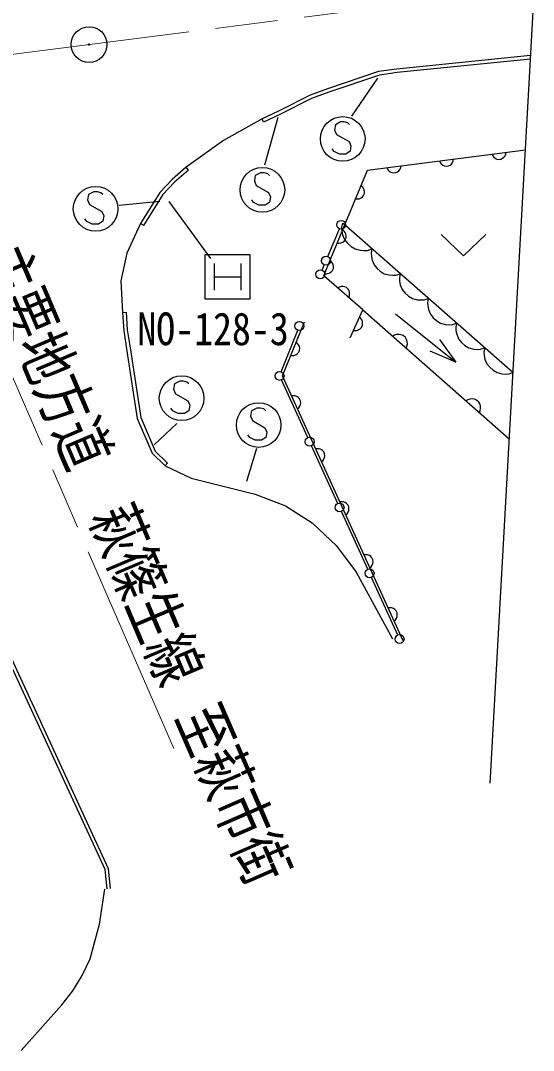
# Model space of a CAD drawing. Units: millimetres, scale not verified. Extents: x 40000 to 680000, y 20000 to 380000.
# Drawn here: x 485894 to 514607, y 235500 to 293118 of the extents above; entities that cross this region are included whole.
import ezdxf
from ezdxf.enums import TextEntityAlignment as Align

# ---------------------------------------------------------------- set-up
doc = ezdxf.new("R2010")
doc.units = ezdxf.units.MM
doc.header["$LTSCALE"] = 1000
doc.linetypes.add('CHAIN', pattern=[18.5, 12, -1.5, 3.5, -1.5])
for name, color, linetype, lineweight in [('M-BGD', 7, 'Continuous', 25), ('M-BMK', 2, 'CHAIN', 13), ('M-BMK-SRVR', 3, 'Continuous', 25), ('M-STR-STRC', 7, 'Continuous', 25)]:
    doc.layers.add(name, color=color, linetype=linetype, lineweight=lineweight)
doc.layers.add('M-BMK-HTXT', color=7, linetype='Continuous')
doc.styles.add('ＭＳ ゴシック', font='')
doc.styles.get('ＭＳ ゴシック').set_extended_font_data('MS Gothic')

msp = doc.modelspace()

# ---------------------------------------------------------------- linework, layer by layer
at = {"layer": 'M-BGD'}
for p, q in [((514451, 291168), (506960, 290406)), ((506960, 290406), (505941, 290267)), ((514440, 290966), (506980, 290207)), ((505941, 290267), (503074, 289304)), ((505987, 290071), (503145, 289117)), ((506987, 290208), (505987, 290071)), ((503074, 289304), (502111, 288939)), ((502111, 288939), (500327, 288051)), ((502191, 288755), (500412, 287870)), ((503145, 289117), (502191, 288755)), ((499412, 287621), (497264, 286403)), ((500327, 288051), (499412, 287621)), ((499497, 287440), (499412, 287621)), ((500412, 287870), (499497, 287440)), ((497264, 286403), (495160, 284908)), ((505325, 284749), (514157, 285883)), ((509344, 285265), (509388, 285174)), ((510081, 285182), (510118, 285268)), ((510118, 285268), (510138, 285367)), ((512288, 285643), (512332, 285552)), ((512332, 285552), (512390, 285479)), ((512390, 285479), (512479, 285410)), ((512479, 285410), (512565, 285372)), ((512565, 285372), (512664, 285353)), ((512664, 285353), (512791, 285369)), ((512791, 285369), (512882, 285413)), ((512882, 285413), (512955, 285471)), ((512955, 285471), (513024, 285560)), ((513024, 285560), (513062, 285646)), ((513062, 285646), (513081, 285745)), ((495160, 284908), (494376, 284230)), ((495291, 284756), (494514, 284086)), ((495291, 284756), (495160, 284908)), ((503271, 279806), (505325, 284749)), ((506401, 284887), (506445, 284796)), ((506445, 284796), (506502, 284723)), ((506502, 284723), (506592, 284653)), ((506592, 284653), (506677, 284616)), ((506904, 284613), (506995, 284657)), ((506995, 284657), (507068, 284715)), ((507068, 284715), (507137, 284804)), ((507137, 284804), (507175, 284890)), ((507175, 284890), (507194, 284989)), ((509388, 285174), (509446, 285101)), ((509446, 285101), (509536, 285032)), ((509536, 285032), (509621, 284994)), ((509621, 284994), (509720, 284975)), ((509720, 284975), (509847, 284991)), ((509847, 284991), (509938, 285035)), ((509938, 285035), (510012, 285093)), ((510012, 285093), (510081, 285182)), ((494376, 284230), (493693, 283501)), ((494514, 284086), (493853, 283379)), ((506677, 284616), (506777, 284596)), ((506777, 284596), (506904, 284613)), ((493693, 283501), (492612, 281758)), ((505042, 283816), (504965, 283882)), ((505097, 283741), (505042, 283816)), ((505140, 283636), (505097, 283741)), ((505154, 283544), (505140, 283636)), ((505147, 283443), (505154, 283544)), ((493853, 283379), (492782, 281653)), ((504658, 283144), (504759, 283136)), ((504759, 283136), (504851, 283150)), ((504851, 283150), (504956, 283193)), ((504956, 283193), (505031, 283249)), ((505031, 283249), (505097, 283325)), ((505097, 283325), (505147, 283443)), ((492612, 281758), (491847, 280096)), ((492782, 281653), (492612, 281758)), ((503909, 281790), (503863, 281537)), ((513462, 273422), (503947, 281757)), ((503093, 279911), (503745, 281462)), ((503863, 281537), (503876, 281351)), ((503876, 281351), (503921, 281136)), ((504014, 281344), (503938, 281411)), ((504070, 281269), (504014, 281344)), ((504113, 281165), (504070, 281269)), ((503631, 280672), (503732, 280665)), ((503732, 280665), (503824, 280678)), ((503824, 280678), (503929, 280722)), ((503921, 281136), (504033, 280863)), ((503929, 280722), (504004, 280777)), ((504004, 280777), (504070, 280853)), ((504033, 280863), (504202, 280656)), ((504070, 280853), (504119, 280972)), ((504126, 281073), (504113, 281165)), ((504119, 280972), (504126, 281073)), ((504202, 280656), (504401, 280482)), ((509446, 281148), (510696, 279948)), ((510696, 279948), (511946, 281148)), ((491847, 280096), (491498, 278551)), ((504401, 280482), (504629, 280341)), ((504629, 280341), (504914, 280266)), ((504914, 280266), (505133, 280249)), ((505133, 280249), (505320, 280262)), ((505320, 280262), (505564, 280340)), ((505564, 280340), (505520, 280099)), ((505520, 280099), (505532, 279921)), ((502774, 279155), (502899, 279450)), ((502871, 278845), (503271, 279806)), ((503301, 279628), (503225, 279695)), ((503356, 279553), (503301, 279628)), ((503400, 279449), (503356, 279553)), ((503413, 279357), (503400, 279449)), ((505532, 279921), (505575, 279716)), ((505575, 279716), (505682, 279455)), ((505682, 279455), (505844, 279258)), ((502917, 278956), (503018, 278949)), ((503018, 278949), (503111, 278962)), ((503111, 278962), (503215, 279006)), ((503215, 279006), (503290, 279061)), ((503290, 279061), (503357, 279137)), ((503357, 279137), (503406, 279256)), ((503406, 279256), (503413, 279357)), ((505844, 279258), (506033, 279091)), ((506033, 279091), (506251, 278957)), ((506251, 278957), (506523, 278886)), ((506523, 278886), (506733, 278870)), ((506733, 278870), (506910, 278882)), ((506910, 278882), (507144, 278957)), ((507144, 278957), (507100, 278716)), ((491498, 278551), (491602, 276793)), ((505051, 276929), (502871, 278845)), ((507100, 278716), (507112, 278538)), ((507112, 278538), (507155, 278332)), ((507155, 278332), (507262, 278071)), ((503748, 278202), (503661, 278151)), ((503837, 278231), (503748, 278202)), ((503950, 278238), (503837, 278231)), ((504042, 278221), (503950, 278238)), ((504135, 278182), (504042, 278221)), ((504231, 278097), (504135, 278182)), ((504282, 278010), (504231, 278097)), ((504310, 277921), (504282, 278010)), ((504301, 277716), (504318, 277808)), ((504318, 277808), (504310, 277921)), ((507262, 278071), (507424, 277874)), ((507424, 277874), (507613, 277708)), ((504262, 277623), (504301, 277716)), ((507613, 277708), (507830, 277573)), ((507830, 277573), (508103, 277502)), ((508103, 277502), (508312, 277486)), ((508312, 277486), (508490, 277498)), ((508490, 277498), (508723, 277573)), ((508723, 277573), (508680, 277332)), ((508680, 277332), (508691, 277154)), ((508691, 277154), (508735, 276948)), ((491602, 276793), (491801, 276807)), ((491602, 276793), (491671, 275787)), ((491801, 276807), (491870, 275809)), ((504347, 275372), (505051, 276929)), ((505051, 276929), (513255, 269710)), ((506891, 276717), (510259, 274010)), ((508735, 276948), (508841, 276688)), ((508841, 276688), (509003, 276490)), ((500557, 273237), (501799, 276265)), ((504938, 276447), (504864, 276515)), ((504991, 276370), (504938, 276447)), ((504979, 275954), (505032, 276071)), ((505031, 276264), (504991, 276370)), ((505042, 276171), (505031, 276264)), ((505032, 276071), (505042, 276171)), ((509003, 276490), (509193, 276324)), ((509193, 276324), (509410, 276190)), ((509410, 276190), (509683, 276118)), ((509683, 276118), (509892, 276102)), ((509892, 276102), (510070, 276114)), ((510070, 276114), (510303, 276189)), ((510303, 276189), (510259, 275948)), ((491671, 275787), (491851, 274614)), ((491870, 275809), (492040, 274700)), ((500486, 273473), (501412, 275798)), ((504535, 275786), (504635, 275776)), ((504635, 275776), (504728, 275787)), ((504728, 275787), (504834, 275827)), ((504834, 275827), (504910, 275880)), ((504910, 275880), (504979, 275954)), ((506836, 275518), (506727, 275455)), ((506947, 275554), (506836, 275518)), ((507088, 275563), (506947, 275554)), ((507203, 275542), (507088, 275563)), ((507319, 275492), (507203, 275542)), ((507440, 275387), (507319, 275492)), ((510259, 275948), (510271, 275770)), ((510271, 275770), (510314, 275565)), ((510314, 275565), (510421, 275304)), ((501406, 275055), (501330, 275121)), ((501462, 274981), (501406, 275055)), ((501506, 274876), (501462, 274981)), ((501520, 274784), (501506, 274876)), ((507503, 275277), (507440, 275387)), ((507477, 274794), (507527, 274911)), ((507539, 275166), (507503, 275277)), ((507527, 274911), (507548, 275025)), ((507548, 275025), (507539, 275166)), ((509353, 275277), (510259, 274010)), ((510421, 275304), (510583, 275106)), ((510583, 275106), (510772, 274940)), ((510772, 274940), (510990, 274806)), ((491851, 274614), (492430, 270854)), ((492040, 274700), (492623, 270910)), ((501026, 274381), (501127, 274374)), ((501127, 274374), (501219, 274388)), ((501219, 274388), (501324, 274432)), ((501324, 274432), (501398, 274488)), ((501398, 274488), (501464, 274565)), ((501464, 274565), (501513, 274683)), ((501513, 274683), (501520, 274784)), ((510259, 274010), (508827, 274623)), ((510990, 274806), (511262, 274734)), ((511262, 274734), (511472, 274719)), ((511472, 274719), (511649, 274730)), ((511649, 274730), (511882, 274805)), ((511882, 274805), (511839, 274564)), ((511839, 274564), (511851, 274386)), ((511851, 274386), (511894, 274181)), ((511894, 274181), (512001, 273920)), ((512001, 273920), (512162, 273723)), ((512162, 273723), (512352, 273556)), ((507318, 258411), (500557, 273237)), ((512352, 273556), (512569, 273422)), ((512569, 273422), (512842, 273351)), ((512842, 273351), (513051, 273335)), ((513051, 273335), (513229, 273347)), ((513229, 273347), (513462, 273422)), ((501969, 269786), (500497, 273013)), ((501168, 272129), (501067, 272119)), ((501260, 272119), (501168, 272129)), ((501366, 272079), (501260, 272119)), ((501443, 272026), (501366, 272079)), ((501512, 271952), (501443, 272026)), ((501399, 271391), (501473, 271460)), ((501473, 271460), (501526, 271537)), ((501565, 271836), (501512, 271952)), ((501526, 271537), (501566, 271643)), ((501576, 271735), (501565, 271836)), ((501566, 271643), (501576, 271735)), ((510938, 271908), (510829, 271845)), ((511049, 271944), (510938, 271908)), ((511190, 271953), (511049, 271944)), ((511305, 271932), (511190, 271953)), ((511422, 271883), (511305, 271932)), ((511542, 271777), (511422, 271883)), ((511605, 271668), (511542, 271777)), ((511641, 271556), (511605, 271668)), ((511629, 271301), (511650, 271415)), ((511650, 271415), (511641, 271556)), ((492430, 270854), (493266, 268910)), ((492623, 270910), (493433, 269027)), ((511580, 271184), (511629, 271301)), ((490621, 245614), (479765, 269120)), ((490816, 245668), (479947, 269202)), ((503648, 266104), (502176, 269331)), ((502520, 269164), (502419, 269153)), ((502613, 269154), (502520, 269164)), ((502719, 269114), (502613, 269154)), ((502795, 269061), (502719, 269114)), ((493266, 268910), (493990, 268215)), ((493433, 269027), (494128, 268359)), ((502864, 268987), (502795, 269061)), ((502825, 268494), (502878, 268571)), ((502917, 268871), (502864, 268987)), ((502878, 268571), (502918, 268677)), ((502928, 268770), (502917, 268871)), ((502918, 268677), (502928, 268770)), ((493990, 268215), (494128, 268359)), ((493990, 268215), (495439, 267513)), ((502751, 268426), (502825, 268494)), ((495439, 267513), (499020, 266628)), ((499020, 266628), (500729, 265964)), ((503872, 266199), (503771, 266188)), ((503965, 266188), (503872, 266199)), ((500729, 265964), (502221, 265023)), ((505328, 262422), (503856, 265649)), ((504071, 266149), (503965, 266188)), ((504148, 266096), (504071, 266149)), ((504217, 266022), (504148, 266096)), ((504270, 265905), (504217, 266022)), ((504230, 265606), (504270, 265712)), ((504280, 265805), (504270, 265905)), ((504270, 265712), (504280, 265805)), ((504103, 265460), (504177, 265529)), ((504177, 265529), (504230, 265606)), ((502221, 265023), (503579, 263735)), ((503579, 263735), (504676, 262260)), ((505224, 263234), (505124, 263223)), ((505317, 263223), (505224, 263234)), ((505423, 263184), (505317, 263223)), ((505500, 263131), (505423, 263184)), ((505569, 263057), (505500, 263131)), ((505622, 262940), (505569, 263057)), ((505582, 262641), (505622, 262747)), ((505633, 262840), (505622, 262940)), ((505622, 262747), (505633, 262840)), ((504676, 262260), (506708, 258518)), ((505456, 262495), (505530, 262564)), ((505530, 262564), (505582, 262641)), ((507007, 258740), (505535, 261967)), ((506576, 260269), (506476, 260258)), ((506669, 260258), (506576, 260269)), ((506775, 260219), (506669, 260258)), ((506852, 260166), (506775, 260219)), ((506921, 260092), (506852, 260166)), ((506974, 259975), (506921, 260092)), ((506985, 259874), (506974, 259975)), ((506974, 259782), (506985, 259874)), ((506808, 259530), (506882, 259599)), ((506882, 259599), (506935, 259676)), ((506935, 259676), (506974, 259782)), ((490736, 244536), (490621, 245614)), ((490935, 244557), (490816, 245668)), ((490318, 242558), (490616, 244520)), ((490048, 241592), (490318, 242558)), ((489783, 240623), (490048, 241592)), ((489345, 239694), (489783, 240623)), ((488818, 238842), (489345, 239694)), ((488211, 238056), (488818, 238842)), ((485934, 235500), (488211, 238056))]:
    msp.add_line(p, q, dxfattribs=at)
for centre in [(503842, 281692), (502996, 279681), (502996, 279681), (502677, 278925), (501504, 276030), (500393, 273240), (502073, 269558), (503752, 265877), (505432, 262195), (507111, 258513)]:
    msp.add_circle(centre, 250, dxfattribs=at)
at = {"layer": 'M-BMK'}
for p in [(513671, 294841), (494466, 252389)]:
    msp.add_line(p, (478010, 290277), dxfattribs=at)
at = {"layer": 'M-BMK-SRVR'}
msp.add_line((512182, 250453), (514607, 293970), dxfattribs=at)
for radius in [1000, 40]:
    msp.add_circle((489729, 291777), radius, dxfattribs=at)
at = {"layer": 'M-STR-STRC'}
for p, q in [((505886, 289892), (504418, 287766)), ((500305, 287705), (499546, 285022)), ((503517, 287291), (503472, 286990)), ((503472, 286990), (503577, 286742)), ((503814, 287447), (503517, 287291)), ((504014, 287450), (503814, 287447)), ((504215, 287404), (504014, 287450)), ((504317, 287306), (504215, 287404)), ((503577, 286742), (504284, 286355)), ((503445, 285789), (503342, 285938)), ((503747, 285645), (503445, 285789)), ((504344, 285806), (504097, 285652)), ((504284, 286355), (504389, 286107)), ((504389, 286107), (504344, 285806)), ((504097, 285652), (503747, 285645)), ((499031, 284447), (498982, 284147)), ((498982, 284147), (499082, 283897)), ((499330, 284598), (499031, 284447)), ((499530, 284598), (499330, 284598)), ((499730, 284549), (499530, 284598)), ((499831, 284449), (499730, 284549)), ((489994, 283536), (489695, 283385)), ((490194, 283537), (489994, 283536)), ((490394, 283487), (490194, 283537)), ((490495, 283387), (490394, 283487)), ((499082, 283897), (499783, 283499)), ((499783, 283499), (499884, 283249)), ((489695, 283385), (489645, 283085)), ((489645, 283085), (489746, 282835)), ((493689, 282989), (491405, 282777)), ((494186, 283003), (496521, 279809)), ((498935, 282947), (498834, 283096)), ((499235, 282797), (498935, 282947)), ((499835, 282949), (499585, 282798)), ((499884, 283249), (499835, 282949)), ((489746, 282835), (490447, 282437)), ((490447, 282437), (490548, 282188)), ((499585, 282798), (499235, 282797)), ((489599, 281885), (489498, 282035)), ((489899, 281736), (489599, 281885)), ((490499, 281887), (490249, 281737)), ((490548, 282188), (490499, 281887)), ((490249, 281737), (489899, 281736)), ((496224, 280027), (498724, 280029)), ((496226, 277527), (496224, 280027)), ((498724, 280029), (498726, 277529)), ((496724, 279528), (496726, 278028)), ((498224, 279529), (498226, 278029)), ((496725, 278778), (498225, 278779)), ((498726, 277529), (496226, 277527)), ((494510, 272790), (494461, 272490)), ((494810, 272940), (494510, 272790)), ((495010, 272941), (494810, 272940)), ((495210, 272891), (495010, 272941)), ((495310, 272791), (495210, 272891)), ((494461, 272490), (494561, 272240)), ((494561, 272240), (495262, 271841)), ((494413, 271290), (494313, 271440)), ((495262, 271841), (495362, 271592)), ((495362, 271592), (495313, 271291)), ((499122, 271439), (498822, 271288)), ((499322, 271439), (499122, 271439)), ((499522, 271390), (499322, 271439)), ((499622, 271290), (499522, 271390)), ((494713, 271140), (494413, 271290)), ((495063, 271141), (494713, 271140)), ((495313, 271291), (495063, 271141)), ((498822, 271288), (498773, 270988)), ((498773, 270988), (498873, 270739)), ((493381, 269390), (494651, 270573)), ((498873, 270739), (499574, 270340)), ((499574, 270340), (499674, 270090)), ((498725, 269788), (498625, 269938)), ((499025, 269639), (498725, 269788)), ((499625, 269790), (499375, 269640)), ((499674, 270090), (499625, 269790)), ((498558, 267348), (499125, 269194)), ((499375, 269640), (499025, 269639))]:
    msp.add_line(p, q, dxfattribs=at)
for centre in [(503931, 286499), (499433, 283648), (490097, 282586), (494912, 271991), (499224, 270489)]:
    msp.add_circle(centre, 1250, dxfattribs=at)

# ---------------------------------------------------------------- texts
at = {"layer": 'M-BMK-HTXT', "style": 'ＭＳ ゴシック', "width": 0.75}
for s, rotation, p in [('主要地方道\u3000萩篠生線', 293, (482878, 279548)), ('至萩市街', 293.5, (493854, 253851))]:
    msp.add_text(s, height=2566, rotation=rotation, dxfattribs=at).set_placement(p, align=Align.BOTTOM_LEFT)
at = {"layer": 'M-STR-STRC', "style": 'ＭＳ ゴシック', "width": 0.85}
msp.add_text('NO-128-3', height=1833, dxfattribs=at).set_placement((492430, 274407), align=Align.BOTTOM_LEFT)

doc.saveas('drawing.dxf')
